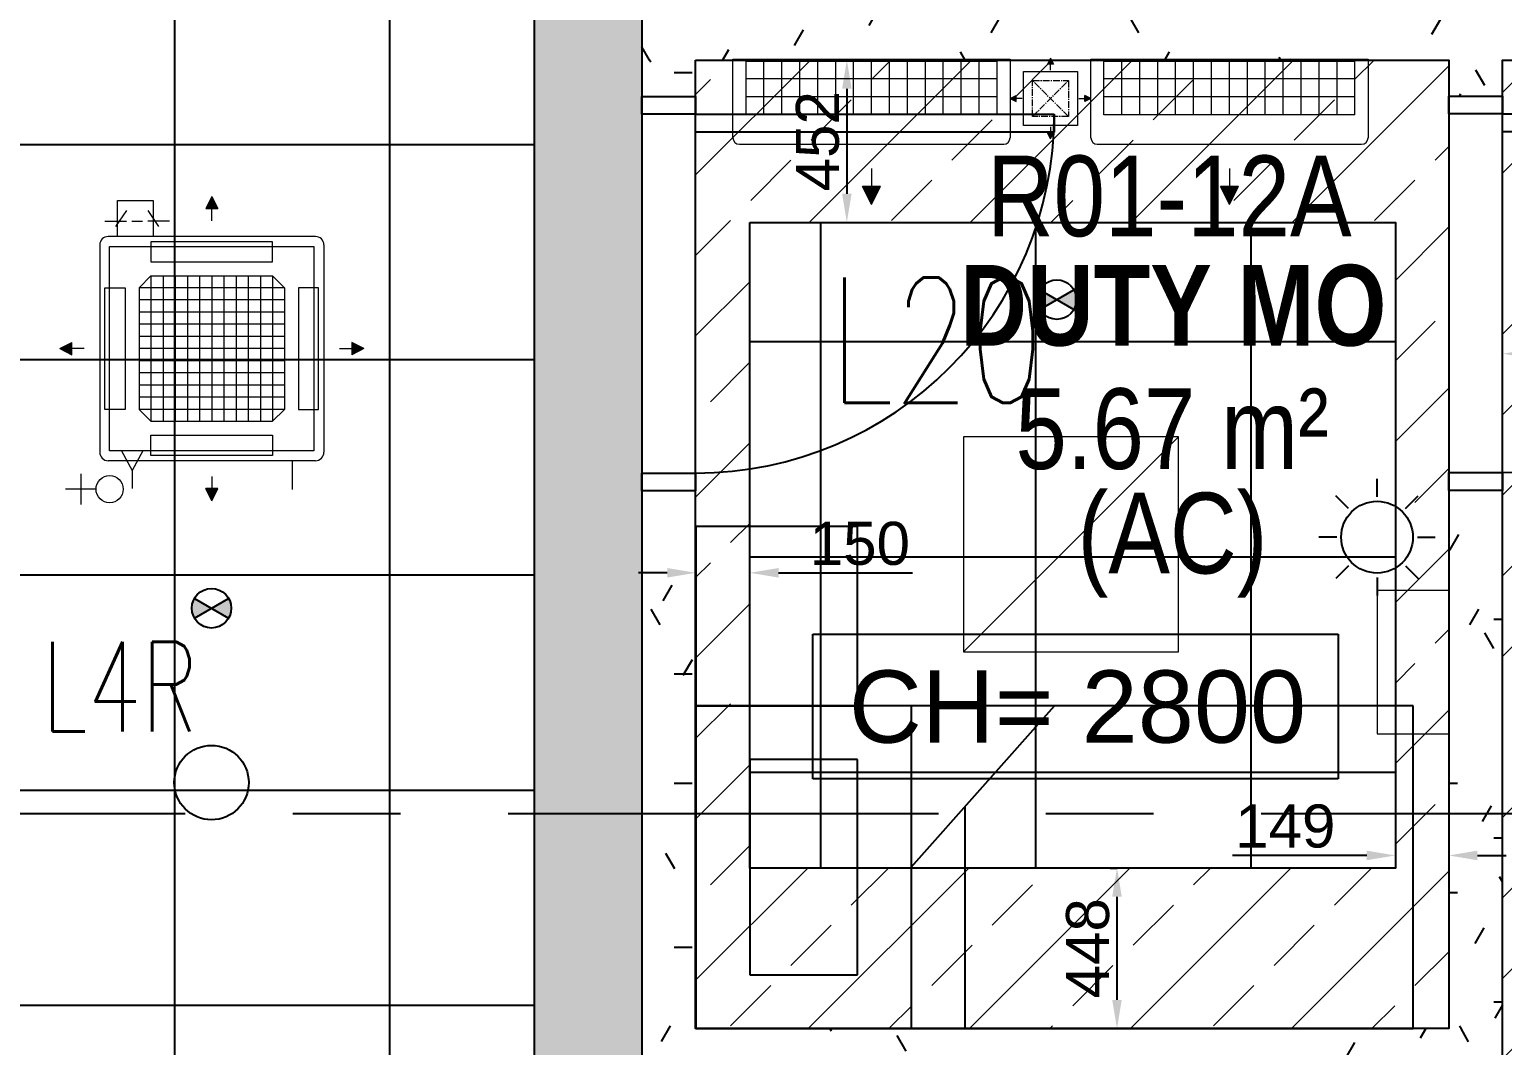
# Model space of a CAD drawing. Header units: millimetres. Extents: x -92759 to 184353, y -15225 to 86714.
# Drawn here: x -59541 to -55433, y 51694 to 54527 of the extents above; entities that cross this region are included whole.
import ezdxf

# ---------------------------------------------------------------- set-up
doc = ezdxf.new("R2010")
doc.units = ezdxf.units.MM
for name, pattern in [('CENTER2', [28.574999999999996, 19.05, -3.174999999999999, 3.174999999999999, -3.174999999999999]), ('HIDDEN', [0.375, 0.25, -0.125]), ('IDA - Grid Line', [2100, 1200, -300, 300, -300])]:
    doc.linetypes.add(name, pattern=pattern)
doc.layers.get('Defpoints').update_dxf_attribs({"color": 8})
for name, color, linetype in [('0-1', 9, 'Continuous'), ('0-Motion Sensor', 1, 'Continuous'), ('A-_DOOR----_E', 8, 'Continuous'), ('A-_ROOMNAME_A', 8, 'Continuous'), ('A-_WALL----_H-1', 9, 'Continuous'), ('A-_WALLPRTN_E', 8, 'Continuous'), ('A-PATT-CONC', 8, 'Continuous'), ('AAG_Dimension', 7, 'Continuous'), ('E-_LITG _ CKT -DB', 1, 'HIDDEN'), ('E-legend', 1, 'Continuous'), ('E-LIGHT----E', 1, 'Continuous'), ('HF', 7, 'Continuous'), ('HF Text', 7, 'Continuous'), ('M-ACMV_FCU', 5, 'Continuous'), ('PDF_M-_ACON----_E-N', 7, 'Continuous')]:
    doc.layers.add(name, color=color, linetype=linetype)
for name, color, linetype, true_color in [('1599_FURN_RHH_BLK8 _NEW__1ST STY_dwg _2_-1', 7, 'Continuous', 0xaaaaaa), ('A-_DETA----_E-6', 7, 'Continuous', 0x969696), ('A-_DETA----_ED-2', 1, 'Continuous', 0xff0000), ('E-_FIREALAM_E-1', 1, 'Continuous', 0xff0000), ('S-_ANOTGRID_E-1', 9, 'IDA - Grid Line', 0x808080)]:
    doc.layers.add(name, color=color, linetype=linetype, true_color=true_color)
for name, color, linetype, lineweight in [('A--', 134, '500-1-RP', 25), ('HFI 9MM FPB', 94, 'Continuous', 5), ('M-ACMV_CDP', 190, 'DRAIN_PIPE', 25), ('M-ACMV_Control Panel', 7, 'Continuous', 25), ('M-ACMV_FAD', 3, 'Continuous', 18), ('M-ACMV_FAG', 3, 'Continuous', 25), ('M-ACMV_FCU-2', 86, 'Continuous', 9), ('M-ACMV_PWR', 1, 'REFRIGERANT', 25), ('M-ACMV_REF_PIPE', 134, '500-1-RP', 25), ('M-ACMV_VCD', 7, 'Continuous', 25)]:
    doc.layers.add(name, color=color, linetype=linetype, lineweight=lineweight)
doc.styles.add('Arial', font='arial.ttf')
doc.styles.add('Arial Narrow_2', font='ARIALN.TTF', dxfattribs={"height": 224.9999999999997})
doc.styles.add('Arial Narrow_B_1', font='ARIALNB.TTF', dxfattribs={"height": 299.9999999999996})
doc.styles.add('Arial_4', font='arial.ttf', dxfattribs={"height": 1.8})
doc.styles.add('Simplex', font='simplex_.ttf', dxfattribs={"width": 0.7, "height": 449.9999999999998})
doc.styles.get("Standard").update_dxf_attribs({"font": 'arial.ttf'})
doc.linetypes.add('500-1-RP', pattern='A,0.75,-0.5,0.75,-0.5,0.75,-0.5,0.75,-1.7,["RP",Standard,S=1,R=0,X=-1,Y=-0.5],-1.7', length=7.9)
doc.linetypes.add('DRAIN_PIPE', pattern='A,0.5,-0.2,["D",Standard,S=0.1,R=0,X=-0.1,Y=-0.05],-0.25', length=0.95)
doc.linetypes.add('REFRIGERANT', pattern='A,15,-5.08,["R",Standard,S=2.54,R=0,X=-2.54,Y=-1.27],-5.08', length=25.16)
doc.dimstyles.get("Standard").update_dxf_attribs({"dimtxt": 0.18, "dimasz": 0.18, "dimexe": 0.18, "dimexo": 0.0625, "dimgap": 0.09, "dimtad": 0, "dimtih": 1, "dimtoh": 1, "dimdec": 4, "dimzin": 0, "dimdsep": 46, "dimtxsty": 'Standard', "dimcen": 0.09, "dimadec": 0, "dimazin": 0, "dimtfac": 1, "dimtdec": 4, "dimtofl": 0, "dimtmove": 0, "dimatfit": 3, "dimfxl": 1, "dimtolj": 1, "dimtzin": 0, "dimarcsym": 0})
pattern_1 = [(0, (-11870.95033970803, 40538.29041519728), (609.6, 152.4), [50.292, -406.908, 50.292, -406.908, -2438.4]), (0, (-11870.95033970803, 40538.29041519728), (609.6, 152.4), [-914.4, 50.292, -864.1080000000001, 50.292, -406.908, -1066.8]), (0, (-11870.95033970803, 40538.29041519728), (609.6, 152.4), [-2286, 50.292, -254.508, 50.292, -711.7080000000001]), (120, (-11642.35033970803, 40614.49041519727), (-436.7822715367483, 451.7290861469939), [50.29199999999999, -406.9079999999999, 50.29199999999999, -406.9079999999999, -2438.399999999999]), (120, (-11642.35033970803, 40614.49041519727), (-436.7822715367483, 451.7290861469939), [-914.3999999999997, 50.29199999999999, -864.1079999999998, 50.29199999999999, -406.9079999999999, -1066.799999999999]), (120, (-11642.35033970803, 40614.49041519727), (-436.7822715367483, 451.7290861469939), [-2285.999999999999, 50.29199999999999, -254.5079999999999, 50.29199999999999, -711.7079999999999]), (240, (-11566.15033970803, 40919.29041519728), (-172.8177284632514, -604.1290861469938), [50.292, -406.908, 50.292, -406.908, -2438.4]), (240, (-11566.15033970803, 40919.29041519728), (-172.8177284632514, -604.1290861469938), [-914.4, 50.292, -864.1080000000001, 50.292, -406.908, -1066.8]), (240, (-11566.15033970803, 40919.29041519728), (-172.8177284632514, -604.1290861469938), [-2286, 50.292, -254.508, 50.292, -711.7080000000001])]
pattern_2 = [(45, (1.455191522836685e-11, 0), (-224.5064030267288, 224.5064030267288), []), (45, (224.5065000000177, 0), (-224.5064030267288, 224.5064030267288), [158.75, -79.375])]

# ---------------------------------------------------------------- blocks, each defined once
blk = doc.blocks.new('IDA - F - Single - Swing1 - 1100L X 2200H -TD-03-10510365-BLK8_RHH_1ST STOREY PLAN')
at = {"layer": 'A-_DOOR----_E'}
for p, q in [((-550.0000000000018, 75.00000000045367), (-500.0000000000019, 75.00000000045382)), ((-500.0000000000019, 75.00000000045382), (-500.0000000000014, -75.00000000048006)), ((499.9999999999973, 75.00000000045706), (549.999999999998, 75.00000000045722)), ((499.9999999999977, -75.00000000047682), (499.9999999999973, 75.00000000045706)), ((-500.0000000000014, -75.00000000048006), (-550.0000000000014, -75.00000000048021)), ((449.999999999996, -75.00000000000688), (499.999999999996, -75.00000000000688)), ((449.999999999996, -1075.000000000007), (449.999999999996, -75.0000000000069)), ((499.999999999996, -75.00000000000688), (499.999999999996, -1075.000000000007)), ((549.9999999999984, -75.00000000047666), (499.9999999999977, -75.00000000047682)), ((499.999999999996, -1075.000000000007), (449.999999999996, -1075.000000000007))]:
    blk.add_line(p, q, dxfattribs=at)
blk.add_arc((499.9999999999996, -75.0000000000127), 999.9999999999953, 179.9999999999999, 269.9999999999995, dxfattribs=at)
blk = doc.blocks.new('IDA - Strobe Light - IDA - Strobe Light-8826107-BLK8_RHH_1ST STOREY PLAN')
at = {"layer": 'A-_DETA----_ED-2'}
for p, q in [((-3.537799099273752e-13, 312.4999999999995), (-3.537799099273752e-13, 362.4999999999995)), ((-79.54951288348698, 279.549512883486), (-114.9048519428144, 314.9048519428134)), ((79.54951288348606, 279.5495128834863), (114.9048519428134, 314.9048519428138)), ((-112.5000000000004, 199.9999999999995), (-162.5000000000003, 199.9999999999995)), ((112.4999999999997, 199.9999999999995), (162.4999999999997, 199.9999999999995)), ((-79.54951288348677, 120.4504871165127), (-114.9048519428141, 85.09514805718528)), ((-3.537799099273752e-13, 87.4999999999995), (-3.537799099273752e-13, 37.4999999999995)), ((79.54951288348626, 120.4504871165129), (114.9048519428137, 85.09514805718557))]:
    blk.add_line(p, q, dxfattribs=at)
blk.add_circle((-3.60338529980185e-13, 199.9999999999995), 99.99999999999993, dxfattribs=at)
blk = doc.blocks.new('1599_FURN_RHH_BLK8 _NEW__1ST STY_dwg _2_-10346281-BLK8_RHH_1ST STOREY PLAN')
at = {"layer": 'A-_DETA----_E-6'}
for p, q in [((-22204.23028014048, -26199.99825478166), (-22204.23028014048, -26700.00000000916)), ((-21754.23028014047, -26199.99825478166), (-22204.23028014048, -26199.99825478166)), ((-21754.23028014047, -26700.00000000916), (-21754.23028014047, -26199.99825478166)), ((-22204.23028014047, -26700.00000000916), (-22204.23028014047, -27600.00000000916)), ((-20204.23028014044, -26700.00000000916), (-22204.23028014047, -26700.00000000916)), ((-22204.23028014047, -26700.00000000916), (-21754.23028014047, -26700.00000000916)), ((-21604.23028014085, -26700.00000000916), (-21604.23028014085, -27600.00000000916)), ((-21604.23028014085, -27150.00000000609), (-21204.23028014358, -26700.00000000916)), ((-20204.23028014044, -27600.00000000916), (-20204.23028014044, -26700.00000000916)), ((-22054.23028014086, -26850.00000000609), (-22054.23028014086, -27450.00000000602)), ((-21754.23028014086, -26850.00000000609), (-22054.23028014086, -26850.00000000609)), ((-21754.23028014086, -27450.00000000602), (-21754.23028014086, -26850.00000000609)), ((-21454.23028014085, -26981.25000000609), (-21454.23028014085, -27600.00000000916)), ((-22054.23028014086, -27450.00000000602), (-21754.23028014086, -27450.00000000602)), ((-22204.23028014047, -27600.00000000916), (-20204.23028014044, -27600.00000000916))]:
    blk.add_line(p, q, dxfattribs=at)
blk = doc.blocks.new('A$Cb2bf8f38')
at = {"layer": 'A-_WALL----_H-1'}
h = blk.add_hatch(dxfattribs=at)
h.set_pattern_fill('FP_1', color=256, style=0, pattern_type=2)
h.set_pattern_definition(pattern_1)
h.paths.add_polyline_path([(-3950.000000000445, 21899.99999999437), (-1549.000007345134, 21899.99999999437), (-1549.000007345134, 22049.99999999438), (-7750.000000002916, 22049.99999999442), (-7750.000000002916, 21899.99999999442), (-4100.000000000446, 21899.99999999442)])
h.paths.add_polyline_path([(-10249.00000000316, 21899.99999999442), (-9750.000000002869, 21899.99999999442), (-9750.000000002869, 22049.99999999442), (-10249.00000000316, 22049.99999999442)])
h.paths.add_polyline_path([(-12500.00000000014, 21899.99999999442), (-11449.00000000317, 21899.99999999442), (-11449.00000000317, 22049.99999999442), (-14899.99999999946, 22049.99999999442), (-14899.99999999946, 21899.99999999442), (-12575.0000000001, 21899.99999999445)])
h = blk.add_hatch(dxfattribs=at)
h.set_pattern_fill('FP_1', color=256, style=0, pattern_type=2)
h.set_pattern_definition(pattern_1)
h.paths.add_polyline_path([(-14749.99999999953, 16024.9999999951), (-14749.99999999945, 20698.95699154567), (-14899.99999999946, 20698.95699154567), (-14899.99999999953, 16024.9999999951), (-14824.99999999949, 16024.9999999951)])
h.paths.add_polyline_path([(-14899.99999999946, 21798.95699154567), (-14749.99999999945, 21798.95699154567), (-14749.99999999945, 21899.99999999442), (-14899.99999999946, 21899.99999999442)])
h = blk.add_hatch(dxfattribs=at)
h.set_pattern_fill('FP_1', color=256, style=0, pattern_type=2)
h.set_pattern_definition(pattern_1)
h.paths.add_polyline_path([(-12650.00000000014, 19199.99999999461), (-12500.00000000014, 19199.99999999461), (-12500.00000000014, 20699.9999999944), (-12650.00000000014, 20699.9999999944)])
h.paths.add_polyline_path([(-12650.00000000014, 21799.9999999944), (-12500.00000000014, 21799.9999999944), (-12500.00000000014, 21899.99999999442), (-12650.00000000014, 21899.99999999442)])
h = blk.add_hatch(dxfattribs=at)
h.set_pattern_fill('FP_1', color=256, style=0, pattern_type=2)
h.set_pattern_definition(pattern_1)
h.paths.add_polyline_path([(-12500.00000000014, 19049.9999999946), (-12500.00000000014, 19199.99999999461), (-14749.99999999945, 19199.99999999461), (-14749.99999999945, 19049.9999999946), (-14327.56121091317, 19049.9999999946)])
at = {"layer": 'A-_DETA----_E-6'}
for p, q in [((-14749.12742651915, 20600.00174522215), (-14749.12742651915, 20099.99999999465)), ((-14299.12742651914, 20600.00174522215), (-14749.12742651915, 20600.00174522215)), ((-14299.12742651914, 20099.99999999464), (-14299.12742651914, 20600.00174522215)), ((-14749.12742651914, 20099.99999999465), (-14749.12742651914, 19199.99999999464)), ((-12749.12742651911, 20099.99999999465), (-14749.12742651914, 20099.99999999465)), ((-14749.12742651914, 20099.99999999464), (-14299.12742651914, 20099.99999999464)), ((-14149.12742651952, 20099.99999999465), (-14149.12742651952, 19199.99999999464)), ((-14149.12742651952, 19649.99999999772), (-13749.12742652225, 20099.99999999465)), ((-12749.12742651911, 19199.99999999464), (-12749.12742651911, 20099.99999999465)), ((-14599.12742651953, 19949.99999999772), (-14599.12742651953, 19349.99999999778)), ((-14299.12742651953, 19949.99999999772), (-14599.12742651953, 19949.99999999772)), ((-14299.12742651953, 19349.99999999778), (-14299.12742651953, 19949.99999999772)), ((-13999.12742651952, 19818.74999999772), (-13999.12742651952, 19199.99999999464)), ((-14599.12742651953, 19349.99999999778), (-14299.12742651953, 19349.99999999778)), ((-14749.12742651914, 19199.99999999464), (-12749.12742651911, 19199.99999999464))]:
    blk.add_line(p, q, dxfattribs=at)
at = {"layer": 'A-_WALLPRTN_E'}
for p, q in [((-14899.99999999945, 22049.99999999443), (-14899.99999999945, 21798.95699154569)), ((-14749.99999999945, 21899.99999999443), (-12650.00000000014, 21899.99999999447)), ((-14749.99999999945, 21798.95699154569), (-14749.99999999945, 21899.99999999443)), ((-12650.00000000014, 21899.99999999443), (-12650.00000000014, 21799.99999999442)), ((-12500.00000000014, 21899.99999999443), (-11349.00000000316, 21899.99999999444)), ((-12500.00000000014, 21799.99999999442), (-12500.00000000014, 21899.99999999443)), ((-14899.99999999945, 21798.95699154569), (-14749.99999999945, 21798.95699154569)), ((-12650.00000000014, 21799.99999999442), (-12500.00000000014, 21799.99999999442)), ((-14899.99999999945, 20698.95699154569), (-14899.99999999952, 15874.99999999513)), ((-14749.99999999945, 20698.95699154569), (-14899.99999999945, 20698.95699154569)), ((-14749.99999999945, 19199.99999999463), (-14749.99999999945, 20698.95699154569)), ((-12650.00000000014, 20699.99999999443), (-12650.00000000014, 19199.99999999463)), ((-12500.00000000014, 20699.99999999443), (-12650.00000000014, 20699.99999999443)), ((-12500.00000000014, 19049.99999999463), (-12500.00000000014, 20699.99999999443)), ((-12650.00000000014, 19199.99999999463), (-14749.99999999945, 19199.99999999463))]:
    blk.add_line(p, q, dxfattribs=at)
at = {"layer": 'S-_ANOTGRID_E-1'}
blk.add_line((-38373.07310524902, 19799.99999999477), (13584.69335650013, 19799.99999999477), dxfattribs=at)
at = {"layer": '1599_FURN_RHH_BLK8 _NEW__1ST STY_dwg _2_-1'}
blk.add_blockref('1599_FURN_RHH_BLK8 _NEW__1ST STY_dwg _2_-10346281-BLK8_RHH_1ST STOREY PLAN', (7455.102853621805, 46800.00000000382), dxfattribs=at)
at = {"layer": 'A-_DOOR----_E', "rotation": 89.99999999999991}
for p in [(-14824.99999999948, 21248.95699154569), (-12575.00000000014, 21249.99999999444)]:
    blk.add_blockref('IDA - F - Single - Swing1 - 1100L X 2200H -TD-03-10510365-BLK8_RHH_1ST STOREY PLAN', p, dxfattribs=at)
at = {"layer": 'E-_FIREALAM_E-1', "rotation": 89.99999999999623}
blk.add_blockref('IDA - Strobe Light - IDA - Strobe Light-8826107-BLK8_RHH_1ST STOREY PLAN', (-12650.00000000014, 20569.99999999444), dxfattribs=at)
at = {"layer": 'A-_ROOMNAME_A', "char_height": 224.9999999999997, "attachment_point": 1}
for s, insert, width, style in [('R01-12A', (-13937.73941720072, 21633.87462154768), 1274.683124999999, 'Arial Narrow_2'), ('DUTY MO', (-14011.98941720072, 21329.1005246511), 1455.062812499998, 'Arial Narrow_B_1'), ('5.67 m²', (-13858.23941720072, 20985.03802465111), 1082.278124999998, 'Arial Narrow_2'), ('(AC)', (-13684.98941720072, 20694.00632744692), 661.3921874999991, 'Arial Narrow_2')]:
    blk.add_mtext(s, dxfattribs=dict(at, insert=insert, width=width, style=style))
blk = doc.blocks.new('*D619')
at = {"layer": 'AAG_Dimension', "color": 0, "lineweight": -2, "transparency": 16777216}
for p, q in [((-927.8985148519278, 479179.9193138212), (-927.8985148519278, 479144.2292406703)), ((-779.0496602921194, 479179.9193138212), (-779.0496602921194, 479144.2292406703)), ((-1007.898514851928, 479144.4092406703), (-1381.97764172778, 479144.4092406703)), ((-699.0496602921194, 479144.4092406703), (-619.0496602921194, 479144.4092406703))]:
    blk.add_line(p, q, dxfattribs=at)
at = {"layer": 'AAG_Dimension', "color": 0, "transparency": 16777216}
for points in [[(-1007.898514851928, 479157.7425740036), (-1007.898514851928, 479131.075907337), (-927.8985148519278, 479144.4092406703)], [(-699.0496602921194, 479157.7425740036), (-699.0496602921194, 479131.075907337), (-779.0496602921194, 479144.4092406703)]]:
    blk.add_solid(points, dxfattribs=at)
at = {"layer": 'Defpoints', "color": 0, "transparency": 16777216}
for p in [(-927.8985148519278, 479179.9818138212), (-779.0496602921194, 479179.9818138212), (-927.8985148519278, 479144.4092406703)]:
    blk.add_point(p, dxfattribs=at)
at = {"layer": 'AAG_Dimension', "color": 152, "true_color": 0x2776bb, "transparency": 16777216, "insert": (-1234.938078289854, 479225.6779991969), "char_height": 120, "attachment_point": 5, "style": 'Arial'}
blk.add_mtext('\\A1;149', dxfattribs=at)
blk = doc.blocks.new('*D620')
at = {"layer": 'AAG_Dimension', "color": 0, "lineweight": -2, "transparency": 16777216}
for p, q in [((-2958.17708681064, 479932.4042814742), (-3038.17708681064, 479932.4042814742)), ((-2878.17708681064, 479932.4667814742), (-2878.17708681064, 479932.5842814742)), ((-2727.898505281541, 479932.4667814742), (-2727.898505281541, 479932.5842814742)), ((-2647.898505281541, 479932.4042814742), (-2274.474221516193, 479932.4042814742))]:
    blk.add_line(p, q, dxfattribs=at)
at = {"layer": 'AAG_Dimension', "color": 0, "transparency": 16777216}
for points in [[(-2958.17708681064, 479945.7376148075), (-2958.17708681064, 479919.0709481409), (-2878.17708681064, 479932.4042814742)], [(-2647.898505281541, 479945.7376148075), (-2647.898505281541, 479919.0709481409), (-2727.898505281541, 479932.4042814742)]]:
    blk.add_solid(points, dxfattribs=at)
at = {"layer": 'Defpoints', "color": 0, "transparency": 16777216}
for p in [(-2878.17708681064, 479932.4042814742), (-2727.898505281541, 479932.4042814742), (-2727.898505281541, 479932.4042814742)]:
    blk.add_point(p, dxfattribs=at)
at = {"layer": 'AAG_Dimension', "color": 152, "true_color": 0x2776bb, "transparency": 16777216, "insert": (-2421.186363398866, 480013.6730400008), "char_height": 120, "attachment_point": 5, "style": 'Arial'}
blk.add_mtext('\\A1;150', dxfattribs=at)
blk = doc.blocks.new('*D621')
at = {"layer": 'AAG_Dimension', "color": 0, "lineweight": -2, "transparency": 16777216}
for p, q in [((-2475.225274253652, 481361.7095847974), (-2457.26966653614, 481361.7095847974)), ((-2457.449666536139, 481281.7095847974), (-2457.449666536139, 480989.4065471244)), ((-2475.225274253652, 480909.4065471244), (-2457.26966653614, 480909.4065471244))]:
    blk.add_line(p, q, dxfattribs=at)
at = {"layer": 'AAG_Dimension', "color": 0, "transparency": 16777216}
for points in [[(-2470.782999869473, 481281.7095847974), (-2444.116333202806, 481281.7095847974), (-2457.449666536139, 481361.7095847974)], [(-2470.782999869473, 480989.4065471244), (-2444.116333202806, 480989.4065471244), (-2457.449666536139, 480909.4065471244)]]:
    blk.add_solid(points, dxfattribs=at)
at = {"layer": 'Defpoints', "color": 0, "transparency": 16777216}
for p in [(-2475.287774253652, 481361.7095847974), (-2475.287774253652, 480909.4065471244), (-2457.449666536139, 480909.4065471244)]:
    blk.add_point(p, dxfattribs=at)
at = {"layer": 'AAG_Dimension', "color": 152, "true_color": 0x2776bb, "transparency": 16777216, "insert": (-2538.718425062606, 481135.5580659608), "char_height": 120, "attachment_point": 5, "rotation": 90, "style": 'Arial'}
blk.add_mtext('\\A1;452', dxfattribs=at)
blk = doc.blocks.new('*D622')
at = {"layer": 'AAG_Dimension', "color": 0, "lineweight": -2, "transparency": 16777216}
for p, q in [((-1723.510437157064, 479109.406547124), (-1703.997258082858, 479109.406547124)), ((-1704.177258082858, 479029.406547124), (-1704.177258082858, 478741.7095847976)), ((-1723.510437157064, 478661.7095847976), (-1703.997258082857, 478661.7095847976))]:
    blk.add_line(p, q, dxfattribs=at)
at = {"layer": 'AAG_Dimension', "color": 0, "transparency": 16777216}
for points in [[(-1717.510591416191, 479029.406547124), (-1690.843924749524, 479029.406547124), (-1704.177258082858, 479109.406547124)], [(-1717.510591416191, 478741.7095847976), (-1690.843924749524, 478741.7095847976), (-1704.177258082857, 478661.7095847976)]]:
    blk.add_solid(points, dxfattribs=at)
at = {"layer": 'Defpoints', "color": 0, "transparency": 16777216}
for p in [(-1723.572937157064, 479109.406547124), (-1723.572937157064, 478661.7095847976), (-1704.177258082857, 478661.7095847976)]:
    blk.add_point(p, dxfattribs=at)
at = {"layer": 'AAG_Dimension', "color": 152, "true_color": 0x2776bb, "transparency": 16777216, "insert": (-1785.446016609324, 478885.5580659607), "char_height": 120, "attachment_point": 5, "rotation": 90, "style": 'Arial'}
blk.add_mtext('\\A1;448', dxfattribs=at)
blk = doc.blocks.new('*D623')
at = {"layer": 'AAG_Dimension', "color": 0, "lineweight": -2, "transparency": 16777216}
for p, q in [((-629.0496602920612, 480543.2732059765), (-629.0496602920612, 480543.3907059765)), ((-549.0496602920612, 480543.2107059765), (-383.975277916863, 480543.2107059765)), ((-303.975277916863, 480543.2732059765), (-303.975277916863, 480543.3907059765))]:
    blk.add_line(p, q, dxfattribs=at)
at = {"layer": 'AAG_Dimension', "color": 0, "transparency": 16777216}
for points in [[(-549.0496602920612, 480556.5440393098), (-549.0496602920612, 480529.8773726432), (-629.0496602920612, 480543.2107059765)], [(-383.975277916863, 480556.5440393098), (-383.975277916863, 480529.8773726432), (-303.975277916863, 480543.2107059765)]]:
    blk.add_solid(points, dxfattribs=at)
at = {"layer": 'Defpoints', "color": 0, "transparency": 16777216}
for p in [(-629.0496602920612, 480543.2107059765), (-303.975277916863, 480543.2107059765), (-303.975277916863, 480543.2107059765)]:
    blk.add_point(p, dxfattribs=at)
at = {"layer": 'AAG_Dimension', "color": 152, "true_color": 0x2776bb, "transparency": 16777216, "insert": (-466.5124691044621, 480624.5203921975), "char_height": 120, "attachment_point": 5, "style": 'Arial'}
blk.add_mtext('\\A1;325', dxfattribs=at)
blk = doc.blocks.new('L20')
at = {"layer": 'E-LIGHT----E', "lineweight": 5}
blk.add_line((-300, -300), (300, 300), dxfattribs=at)
blk.add_lwpolyline([(-300, -300), (300, -300), (300, 300), (-300, 300)], close=True, dxfattribs=at)
at = {"layer": 'E-LIGHT----E', "lineweight": 5, "style": 'Simplex', "width": 0.7}
blk.add_text('L20', height=350, dxfattribs=at).set_placement((-673.6744960267097, 394.3268135054968))
blk = doc.blocks.new('Motion Sensor')
at = {"layer": 'E-legend', "lineweight": 25}
h = blk.add_hatch(color=256, dxfattribs=at)
h.dxf.hatch_style = 1
h.paths.add_polyline_path([(10020.95033603635, -17121.62374853581), (9973.309739583374, -17094.11843734937, 0.1316524975873853), (9965.939713663416, -17121.62374853581, 0.1316524975873853), (9973.309739583374, -17149.12905972231)])
h = blk.add_hatch(color=256, dxfattribs=at)
h.dxf.hatch_style = 1
h.paths.add_polyline_path([(10068.59093248929, -17094.11843734937), (10020.95033603635, -17121.62374853581), (10068.59093248929, -17149.12905972231, 0.1316524975873954), (10075.96095840927, -17121.62374853581, 0.1316524975873954)])
for p, q in [((9973.309739583374, -17094.11843734938), (10068.59093248929, -17149.12905972232)), ((9973.309739583374, -17149.12905972232), (10068.59093248929, -17094.11843734938))]:
    blk.add_line(p, q, dxfattribs=at)
blk.add_circle((10020.95033603635, -17121.62374853581), 55.01062237293718, dxfattribs=at)
blk = doc.blocks.new('A$C020d881d')
at = {"layer": 'E-legend', "lineweight": 25}
blk.add_circle((818.6643091849692, 171.9994699180243), 103.8225529415026, dxfattribs=at)
at = {"layer": 'E-legend', "lineweight": 25, "style": 'Simplex', "width": 0.7}
blk.add_text('L4R', height=250, dxfattribs=at).set_placement((345.2158131215483, 314.3464861893663))
blk = doc.blocks.new('EL_B8_L1_R4')
at = {"layer": '0-Motion Sensor'}
for p in [(-12970.92582585197, -2204.436818156741), (-15328.02416471321, -3064.913711732268)]:
    blk.add_blockref('Motion Sensor', p, dxfattribs=at)
at = {"layer": 'E-_LITG _ CKT -DB', "ltscale": 0.5}
blk.add_blockref('A$C020d881d', (-6125.73813786183, -20844.47876369897), dxfattribs=at)
at = {"layer": 'E-legend', "color": 0}
blk.add_blockref('L20', (-2910.229373252194, -20008.41578146507), dxfattribs=at)
blk = doc.blocks.new('A$C7208cd76')
at = {"layer": 'M-ACMV_FCU', "lineweight": 5}
h = blk.add_hatch(color=256, dxfattribs=at)
h.dxf.hatch_style = 1
h.paths.add_polyline_path([(-2.220446049250313e-16, 424.1039312781504), (-16.96415725113184, 390.1756167759013), (16.96415725113184, 390.1756167759013)])
h = blk.add_hatch(color=256, dxfattribs=at)
h.dxf.hatch_style = 1
h.paths.add_polyline_path([(-424.1039312781504, -1.332267629550188e-15), (-390.1756167759013, -16.96415725112456), (-390.1756167759013, 16.96415725112456)])
h = blk.add_hatch(color=256, dxfattribs=at)
h.dxf.hatch_style = 1
h.paths.add_polyline_path([(424.1039312781504, 1.332267629550188e-15), (390.1756167759013, 16.96415725112456), (390.1756167759013, -16.96415725112456)])
h = blk.add_hatch(color=256, dxfattribs=at)
h.dxf.hatch_style = 1
h.paths.add_polyline_path([(2.220446049250313e-16, -424.1039312781504), (16.96415725113184, -390.1756167759013), (-16.96415725113184, -390.1756167759013)])
for p, q in [((0, 424.1039312781504), (-16.96415725113184, 390.1756167759013)), ((0, 424.1039312781504), (16.96415725113184, 390.1756167759013)), ((-16.96415725113184, 390.1756167759013), (16.96415725113184, 390.1756167759013)), ((0, 356.2473022736449), (0, 390.1756167759013)), ((-312.5011785721435, 288.8168787224422), (-312.5011785721435, -288.8168787224567)), ((288.8168787224422, 312.5011785721144), (-288.8168787224422, 312.5011785721144)), ((288.9035497873701, 312.5949570592347), (288.9035497873701, 312.5949570592347)), ((312.5011785721144, 288.8168787224422), (312.5011785721144, -288.8168787224567)), ((312.5949570592493, 288.9035497873774), (312.5949570592493, 288.9035497873774)), ((-202.5520375784399, 169.6415725112602), (-169.6415725112602, 202.5520375784472)), ((-202.5520375784399, 169.6415725112602), (-202.5520375784399, -169.6415725112602)), ((202.5520375784399, 169.6415725112602), (-202.5520375784399, 169.6415725112602)), ((-169.6415725112602, 202.5520375784472), (169.6415725112602, 202.5520375784472)), ((-169.6415725112602, 202.5520375784472), (-169.6415725112602, -202.5520375784472)), ((-135.713258009011, 202.5520375784472), (-135.713258009011, -202.5520375784472)), ((-101.7849435067619, 202.5520375784472), (-101.7849435067619, -202.5520375784472)), ((-67.85662900449825, 202.5520375784472), (-67.85662900449825, -202.5520375784472)), ((-33.92831450224912, 202.5520375784472), (-33.92831450224912, -202.5520375784472)), ((0, 202.5520375784472), (0, -202.5520375784472)), ((33.92831450224912, 202.5520375784472), (33.92831450224912, -202.5520375784472)), ((67.85662900449825, 202.5520375784472), (67.85662900449825, -202.5520375784472)), ((101.7849435067619, 202.5520375784472), (101.7849435067619, -202.5520375784472)), ((135.713258009011, 202.5520375784472), (135.713258009011, -202.5520375784472)), ((169.6415725112602, 202.5520375784472), (202.5520375784399, 169.6415725112602)), ((169.6415725112602, 202.5520375784472), (169.6415725112602, -202.5520375784472)), ((202.5520375784399, 169.6415725112602), (202.5520375784399, -169.6415725112602)), ((202.5520375784399, 135.713258009011), (-202.5520375784399, 135.713258009011)), ((202.5520375784399, 101.7849435067546), (-202.5520375784399, 101.7849435067546)), ((202.5520375784399, 67.85662900450552), (-202.5520375784399, 67.85662900450552)), ((-424.1039312781504, 0), (-390.1756167759013, 16.96415725112456)), ((-424.1039312781504, 0), (-390.1756167759013, -16.96415725112456)), ((-390.1756167759013, -16.96415725112456), (-390.1756167759013, 16.96415725112456)), ((-356.2473022736522, 0), (-390.1756167759013, 0)), ((202.5520375784399, 33.92831450224912), (-202.5520375784399, 33.92831450224912)), ((202.5520375784399, 0), (-202.5520375784399, 0)), ((356.2473022736522, 0), (390.1756167759013, 0)), ((390.1756167759013, 16.96415725112456), (390.1756167759013, -16.96415725112456)), ((424.1039312781504, 0), (390.1756167759013, 16.96415725112456)), ((424.1039312781504, 0), (390.1756167759013, -16.96415725112456)), ((202.5520375784399, -33.92831450224912), (-202.5520375784399, -33.92831450224912)), ((202.5520375784399, -67.85662900450552), (-202.5520375784399, -67.85662900450552)), ((202.5520375784399, -101.7849435067546), (-202.5520375784399, -101.7849435067546)), ((202.5520375784399, -135.713258009011), (-202.5520375784399, -135.713258009011)), ((-169.6415725112602, -202.5520375784472), (-202.5520375784399, -169.6415725112602)), ((202.5520375784399, -169.6415725112602), (-202.5520375784399, -169.6415725112602)), ((-169.6415725112602, -202.5520375784472), (169.6415725112602, -202.5520375784472)), ((169.6415725112602, -202.5520375784472), (202.5520375784399, -169.6415725112602)), ((288.8168787224422, -312.501178572129), (-288.8168787224422, -312.501178572129)), ((0, -356.2473022736449), (0, -390.1756167759013)), ((16.96415725113184, -390.1756167759013), (-16.96415725113184, -390.1756167759013)), ((0, -424.1039312781504), (-16.96415725113184, -390.1756167759013)), ((0, -424.1039312781504), (16.96415725113184, -390.1756167759013))]:
    blk.add_line(p, q, dxfattribs=at)
for points in [[(-169.6415725112602, 241.5695992560359), (169.6415725112602, 241.5695992560359), (169.6415725112602, 297.8906013297747), (-169.6415725112602, 297.8906013297747)], [(284.997841818913, 284.9978418189203), (284.997841818913, -284.9978418189203), (-284.997841818913, -284.9978418189203), (-284.997841818913, 284.9978418189203)], [(-241.5695992560359, 169.6415725112602), (-241.5695992560359, -169.6415725112602), (-297.8906013297674, -169.6415725112602), (-297.8906013297674, 169.6415725112602)], [(241.5695992560359, 169.6415725112602), (241.5695992560359, -169.6415725112602), (297.8906013297674, -169.6415725112602), (297.8906013297674, 169.6415725112602)], [(-169.6415725112602, -241.5695992560359), (169.6415725112602, -241.5695992560359), (169.6415725112602, -297.8906013297747), (-169.6415725112602, -297.8906013297747)]]:
    blk.add_lwpolyline(points, close=True, dxfattribs=at)
for centre, start, end in [((-288.8168787224422, 288.8168787224422), 90, 180), ((288.8168787224422, 288.8168787224422), 0, 90), ((-288.8168787224422, -288.8168787224567), 180, 270), ((288.8168787224422, -288.8168787224567), 270, 0)]:
    blk.add_arc(centre, 23.68429984967656, start, end, dxfattribs=at)
blk = doc.blocks.new('A$C49267d6b')
at = {"layer": 'PDF_M-_ACON----_E-N', "lineweight": 0}
for p, q in [((0, 127.0043999999762), (0, 76.20263999700546)), ((-25.40088000893593, 76.20263999700546), (12.7004399895668, 101.6035199984908)), ((0, 63.50219999998808), (0, 38.10131999850273)), ((-25.40088000893593, 25.40088000148535), (12.7004399895668, 0)), ((0, -25.40088000148535), (0, 25.40088000148535))]:
    blk.add_line(p, q, dxfattribs=at)
blk = doc.blocks.new('A$C81577ca4')
at = {"layer": 'A--', "lineweight": 0, "ltscale": 0.75}
for p, q in [((19, -95.00000000008731), (-36, -125.0000000000873)), ((-36, -125.0000000000873), (-86, -125.0000000000873)), ((19, -155.0000000000873), (-36, -125.0000000000873))]:
    blk.add_line(p, q, dxfattribs=at)
blk = doc.blocks.new('SSO')
at = {"layer": 'M-ACMV_PWR', "linetype": 'ByBlock', "lineweight": 5}
for p, q in [((1064770.306762654, 20778.2529696403), (1064770.306762654, 20878.2529696403)), ((1064820.306762654, 20828.25296964007), (1064720.306762654, 20828.25296964031))]:
    blk.add_line(p, q, dxfattribs=at)
blk.add_circle((1064770.306762654, 20733.62796964298), 44.62499999731372, dxfattribs=at)
blk.add_circle((1064770.306762654, 20733.62796964298), 44.62499999731372, dxfattribs=at)
blk = doc.blocks.new('FCU-2_mini cassette')
at = {"layer": 'M-ACMV_CDP', "lineweight": 5}
blk.add_line((240311.8746980983, -39528.10899629956), (240311.8746980983, -39608.64915181918), dxfattribs=at)
at = {"layer": 'M-ACMV_VCD', "lineweight": 5}
blk.add_lwpolyline([(239824.1462414188, -38903.10663915542), (239824.1462414188, -38803.10663915542), (239924.1462414188, -38803.10663915542), (239924.1462414188, -38903.10663915542)], close=True, dxfattribs=at)
at = {"layer": 'M-ACMV_FCU', "lineweight": 5}
blk.add_blockref('A$C7208cd76', (240087.3476637088, -39215.60781772749), dxfattribs=at)
at = {"layer": 'M-ACMV_PWR', "color": 1, "linetype": 'ByBlock', "lineweight": 5, "xscale": 0.8500000000000222, "yscale": 0.8500000000000222, "zscale": 0.8500000000000222, "rotation": 90}
blk.add_blockref('SSO', (257426.1571384191, -944662.3345101834), dxfattribs=at)
at = {"layer": 'M-ACMV_REF_PIPE', "lineweight": 5, "rotation": 90}
blk.add_blockref('A$C81577ca4', (239740.2502596607, -39519.60565954645), dxfattribs=at)
at = {"layer": 'M-ACMV_VCD', "lineweight": 5, "xscale": -1.181061443391948, "yscale": 1.181061443391948, "zscale": 1.181061443391948, "rotation": 90}
blk.add_blockref('A$C49267d6b', (239939.1462414179, -38860.6066391659), dxfattribs=at)
blk = doc.blocks.new('A$C18b254fe')
at = {"layer": 'M-ACMV_FCU', "lineweight": 5}
h = blk.add_hatch(color=256, dxfattribs=at)
h.dxf.hatch_style = 1
h.paths.add_polyline_path([(-405, 0), (-355, -25), (-355, 25)])
for p, q in [((0, 386.5), (0, -386.5)), ((-237, 368.5), (-237, -368.5)), ((-155, 350), (-5, 350)), ((-104.9999999999709, -349.9999999999964), (-105.0000000000291, 350)), ((-54.9999999999709, -349.9999999999964), (-55.0000000000291, 350)), ((-155, 300), (-5, 300)), ((-155, 250), (-5, 250)), ((-155, 200), (-5, 200)), ((-155, 150), (-5, 150)), ((-155, 100), (-5, 100)), ((-155, 50), (-5, 50)), ((-405, 0), (-355, 25)), ((-405, 0), (-355, -25)), ((-355, -25), (-355, 25)), ((-305, 0), (-355, 0)), ((-155, 0), (-5, 0)), ((-155, -50), (-5, -50)), ((-155, -100), (-5, -100)), ((-155, -150), (-5, -150)), ((-155, -200), (-5, -200)), ((-155, -250), (-5, -250)), ((-155, -300), (-5, -300)), ((-155, -350), (-5, -350))]:
    blk.add_line(p, q, dxfattribs=at)
for points in [[(-219, 386.5), (0, 386.5), (0, -386.5), (-219, -386.5)], [(-155, -350), (-155, 350)], [(-5, 350), (-5, -350)]]:
    blk.add_lwpolyline(points, dxfattribs=at)
for centre, start, end in [((-219, 368.5), 90, 180), ((-219, -368.5), 180, 270)]:
    blk.add_arc(centre, 18, start, end, dxfattribs=at)
blk = doc.blocks.new('A$Ce886c8c0')
at = {"layer": 'M-ACMV_Control Panel', "lineweight": 5}
blk.add_lwpolyline([(200, -200.0000000001164), (200, 199.9999999998836), (0, 199.9999999998836), (0, -199.9999999998836)], close=True, dxfattribs=at)
blk.add_solid([(0, -199.9999999998836), (200, -200.0000000001164), (200, 199.9999999998836), (0, -199.9999999998836)], dxfattribs=at)
blk = doc.blocks.new('A$C93d871f8')
at = {"layer": 'M-ACMV_FAG', "lineweight": 5}
h = blk.add_hatch(color=3, dxfattribs=at)
h.dxf.hatch_style = 1
h.paths.add_polyline_path([(-8.376322294803686, 95.94080573701649), (8.376322294803686, 95.94080573701649), (0, 112.6934503266239)])
h = blk.add_hatch(color=3, dxfattribs=at)
h.dxf.hatch_style = 1
h.paths.add_polyline_path([(-112.6934503266166, -4.440892098500626e-16), (-95.94080573700921, -8.376322294803686), (-95.94080573700921, 8.376322294803686)])
h = blk.add_hatch(color=3, dxfattribs=at)
h.dxf.hatch_style = 1
h.paths.add_polyline_path([(95.94080573700921, 8.376322294803686), (95.94080573700921, -8.376322294803686), (112.6934503266166, -4.440892098500626e-16)])
h = blk.add_hatch(color=3, dxfattribs=at)
h.dxf.hatch_style = 1
h.paths.add_polyline_path([(4.440892098500626e-16, -112.6934503266239), (8.376322294803686, -95.94080573701649), (-8.376322294803686, -95.94080573701649)])
at = {"layer": 'M-ACMV_FAD', "color": 3, "lineweight": 5}
blk.add_lwpolyline([(-75, 75), (75, 75), (75, -75), (-75, -75)], close=True, dxfattribs=at)
at = {"layer": 'M-ACMV_FAG', "color": 3, "lineweight": 5}
for p, q in [((0, 112.6934503266239), (-8.376322294803686, 95.94080573701649)), ((8.376322294803686, 95.94080573701649), (-8.376322294803686, 95.94080573701649)), ((0, 112.6934503266239), (8.376322294803686, 95.94080573701649)), ((0, 79.18816114740912), (0, 95.94080573701649)), ((-112.6934503266166, 0), (-95.94080573700921, 8.376322294803686)), ((-112.6934503266166, 0), (-95.94080573700921, -8.376322294803686)), ((-95.94080573700921, -8.376322294803686), (-95.94080573700921, 8.376322294803686)), ((-79.18816114740184, 0), (-95.94080573700921, 0)), ((79.18816114740184, 0), (95.94080573700921, 0)), ((95.94080573700921, -8.376322294803686), (95.94080573700921, 8.376322294803686)), ((112.6934503266166, 0), (95.94080573700921, 8.376322294803686)), ((112.6934503266166, 0), (95.94080573700921, -8.376322294803686)), ((0, -79.18816114740912), (0, -95.94080573701649)), ((8.376322294803686, -95.94080573701649), (-8.376322294803686, -95.94080573701649)), ((0, -112.6934503266239), (-8.376322294803686, -95.94080573701649)), ((0, -112.6934503266239), (8.376322294803686, -95.94080573701649))]:
    blk.add_line(p, q, dxfattribs=at)
at = {"layer": 'M-ACMV_FAG', "color": 3, "linetype": 'CENTER2', "lineweight": 5}
for p, q in [((-50, -50), (50, 50)), ((50, -50), (-50, 50))]:
    blk.add_line(p, q, dxfattribs=at)
blk.add_lwpolyline([(-50, 50), (50, 50), (50, -50), (-50, -50)], close=True, dxfattribs=at)
blk = doc.blocks.new('ACMV_B8L1_R9')
at = {"layer": 'M-ACMV_Control Panel', "lineweight": 5, "rotation": 179.9999999999999}
blk.add_blockref('A$Ce886c8c0', (234220, -57192.02321763938), dxfattribs=at)
at = {"layer": 'M-ACMV_FAG', "lineweight": 5}
blk.add_blockref('A$C93d871f8', (233109.5000000009, -55620.43631793144), dxfattribs=at)
at = {"layer": 'M-ACMV_FCU', "color": 3, "lineweight": 5, "rotation": 90}
for p in [(232610.5000000009, -55510.93631793144), (233608.5000000009, -55510.93631793144)]:
    blk.add_blockref('A$C18b254fe', p, dxfattribs=at)
at = {"layer": 'M-ACMV_FCU-2'}
blk.add_blockref('FCU-2_mini cassette', (-9316.636385557184, -17101.9481861352), dxfattribs=at)
blk = doc.blocks.new('RCP_B8L1')
at = {"layer": 'A-PATT-CONC'}
h = blk.add_hatch(dxfattribs=at)
h.set_pattern_fill('ANSI37', color=256, scale=189, angle=45)
h.set_pattern_definition([(90, (-3329.04966029241, 499461.7095847975), (-600.075, 0), []), (180, (-3329.04966029241, 499461.7095847975), (-5.684341886080801e-14, -600.075), [])])
h.paths.add_polyline_path([(-5129.04966029241, 499461.7095847975), (-3329.04966029241, 499461.7095847975), (-3329.04966029241, 465261.7095847975), (-5129.04966029241, 465261.7095847975), (-5129.04966029241, 497661.7095847975)])
h = blk.add_hatch(dxfattribs=at)
h.set_pattern_fill('ANSI37', color=256, scale=189, angle=45)
h.set_pattern_definition([(90, (-2727.898505281541, 480909.4065471242), (-600.075, 0), []), (180, (-2727.898505281541, 480909.4065471242), (-5.684341886080801e-14, -600.075), [])])
h.paths.add_polyline_path([(-2727.898505281541, 480909.4065471242), (-927.8985148519278, 480909.4065471242), (-927.8985148519278, 479109.4065471238), (-2727.898505281541, 479109.4065471238)])
at = {"layer": 'HFI 9MM FPB'}
h = blk.add_hatch(dxfattribs=at)
h.set_pattern_fill('ANSI33', color=256, scale=50)
h.set_pattern_definition([(45, (-299999.9999999999, 499999.9999999999), (-224.5064030267288, 224.5064030267288), []), (45, (-299775.4934999999, 499999.9999999999), (-224.5064030267288, 224.5064030267288), [158.75, -79.375])])
h.paths.add_polyline_path([(-5429.053121221266, 464761.7095847974), (-5429.053121221325, 497561.7095847974), (-6479.049660291901, 497561.7095847975), (-6479.049660291901, 499961.7095847975), (-3029.04966029241, 499961.7095847975), (-3029.053121221266, 482711.709584797), (-2429.049660291363, 482711.709584797), (-2429.049660291363, 481511.7095847972), (-3029.049660291363, 481511.7095847972), (-3029.049660292061, 475336.7096712132), (-2679.04966029241, 475336.7096712132), (-2679.049660292876, 464761.7095847974)])
h.paths.add_polyline_path([(-5129.04966029241, 499461.7095847975), (-3329.04966029241, 499461.7095847975), (-3329.04966029241, 465261.7095847975), (-5129.04966029241, 465261.7095847975), (-5129.04966029241, 497661.7095847975)], flags=16)
h = blk.add_hatch(dxfattribs=at)
h.set_pattern_fill('ANSI33', color=256, scale=50)
h.set_pattern_definition(pattern_2)
h.paths.add_polyline_path([(-2879.049660291406, 481361.709584797), (-779.0496602920903, 481361.709584797), (-779.0496602920903, 478661.7095847974), (-2879.049660291406, 478661.7095847974)])
h.paths.add_polyline_path([(-2727.898505281511, 480909.4065471242), (-927.8985148518987, 480909.4065471242), (-927.8985148518987, 479109.4065471238), (-2727.898505281511, 479109.4065471238)], flags=16)
h = blk.add_hatch(dxfattribs=at)
h.set_pattern_fill('ANSI33', color=256, scale=50)
h.set_pattern_definition(pattern_2)
h.paths.add_polyline_path([(-629.0496602920321, 478511.7095847973), (-629.0496602920321, 481361.709584797), (1820.95033970759, 481361.709584797), (1820.95033970759, 479561.7095847973), (1370.950339707968, 479561.7095847974), (1370.950339707968, 478962.6459027195), (1820.298206925931, 478962.6459027195), (1821.602472489249, 475486.7095847976), (-2877.745394728714, 475486.7095847981), (-2879.049660292032, 478511.7095847973)])
h.paths.add_polyline_path([(-2629.049660826728, 478199.2095847974), (1570.950334919806, 478199.2095847974), (1570.950334919806, 475799.2095826697), (-2629.049660826728, 475799.2095826697)], flags=16)
h.paths.add_polyline_path([(-303.9752779168339, 481062.2015427473), (1496.024712512895, 481062.2015427473), (1496.024712512895, 479862.201542747), (-303.9752779168339, 479862.201542747)], flags=16)
at = {"layer": 'HF'}
for points in [[(-5429.053121221266, 464761.7095847974), (-5429.053121221325, 497561.7095847974), (-6479.049660291901, 497561.7095847975), (-6479.049660291901, 499961.7095847975), (-3029.04966029241, 499961.7095847975), (-3029.053121221266, 482711.709584797), (-2429.049660291363, 482711.709584797), (-2429.049660291363, 481511.7095847972), (-3029.049660291363, 481511.7095847972), (-3029.049660292061, 475336.7096712132), (-2679.04966029241, 475336.7096712132), (-2679.049660292876, 464761.7095847974)], [(-5129.04966029241, 499461.7095847975), (-3329.04966029241, 499461.7095847975), (-3329.04966029241, 465261.7095847975), (-5129.04966029241, 465261.7095847975), (-5129.04966029241, 497661.7095847975)], [(-2879.049660291435, 481361.709584797), (-779.0496602921194, 481361.709584797), (-779.0496602921194, 478661.7095847974), (-2879.049660291435, 478661.7095847974)], [(-629.0496602920612, 478511.7095847973), (-629.0496602920612, 481361.709584797), (1820.95033970756, 481361.709584797), (1820.95033970756, 479561.7095847973), (1370.950339707939, 479561.7095847974), (1370.950339707939, 478962.6459027195), (1820.298206925901, 478962.6459027195), (1821.60247248922, 475486.7095847976), (-2877.745394728743, 475486.7095847981), (-2879.049660292061, 478511.7095847973)], [(-2727.898505281541, 480909.4065471242), (-927.8985148519278, 480909.4065471242), (-927.8985148519278, 479109.4065471238), (-2727.898505281541, 479109.4065471238)]]:
    blk.add_lwpolyline(points, close=True, dxfattribs=at)
at = {"layer": 'HF Text', "insert": (-2451.705995656407, 479660.2229994987), "char_height": 201.462342701253, "width": 1263.346208091493, "attachment_point": 1, "style": 'Arial_4', "bg_fill": 16, "box_fill_scale": 1.5, "bg_fill_color": 256, "bg_fill_transparency": 0}
blk.add_mtext('CH= 2800', dxfattribs=at)
at = {"layer": 'AAG_Dimension'}
for base, p1, p2, picture, middle in [((-2457.449666536139, 480909.4065471244), (-2475.287774253651, 481361.7095847972), (-2475.287774253651, 480909.4065471242), '*D621', (-2538.718425062606, 481135.5580659608)), ((-1704.177258082857, 478661.7095847976), (-1723.572937157063, 479109.4065471238), (-1723.572937157063, 478661.7095847974), '*D622', (-1785.446016609324, 478885.5580659607))]:
    dim = blk.add_linear_dim(base=base, p1=p1, p2=p2, angle=90, dimstyle='Standard', dxfattribs=at)
    dim.commit()
    dim.dimension.update_dxf_attribs({"geometry": picture, "text_midpoint": middle})
for base, p1, p2, picture, middle in [((-303.975277916863, 480543.2107059765), (-629.0496602920612, 480543.2107059765), (-303.975277916863, 480543.2107059765), '*D623', (-466.5124691044621, 480624.5203921975)), ((-2727.898505281541, 479932.4042814742), (-2878.17708681064, 479932.4042814742), (-2727.898505281541, 479932.4042814742), '*D620', (-2421.186363398866, 480013.6730400008)), ((-927.8985148519278, 479144.4092406703), (-779.0496602921194, 479179.9818138212), (-927.8985148519278, 479179.9818138212), '*D619', (-1234.938078289854, 479225.6779991969))]:
    dim = blk.add_linear_dim(base=base, p1=p1, p2=p2, dimstyle='Standard', dxfattribs=at)
    dim.commit()
    dim.dimension.update_dxf_attribs({"geometry": picture, "text_midpoint": middle})

msp = doc.modelspace()

# ---------------------------------------------------------------- block references
at = {"layer": '0-1'}
msp.add_blockref('A$Cb2bf8f38', (-42933.02231215651, 32541.23510078315), dxfattribs=at)

# ---------------------------------------------------------------- next in the draw order: block references
at = {"color": 0}
msp.add_blockref('EL_B8_L1_R4', (-53725.94848348013, 73099.57588224312), dxfattribs=at)
at = {"layer": 'A-PATT-CONC', "color": 152, "true_color": 0x2776bb}
msp.add_blockref('RCP_B8L1', (-54803.97265186458, -426920.4744840196), dxfattribs=at)

# ---------------------------------------------------------------- next in the draw order: block references
at = {"layer": 'M-ACMV_FCU', "color": 5}
msp.add_blockref('ACMV_B8L1_R9', (-289803.0223121543, 109954.5972306221), dxfattribs=at)

doc.saveas('drawing.dxf')
